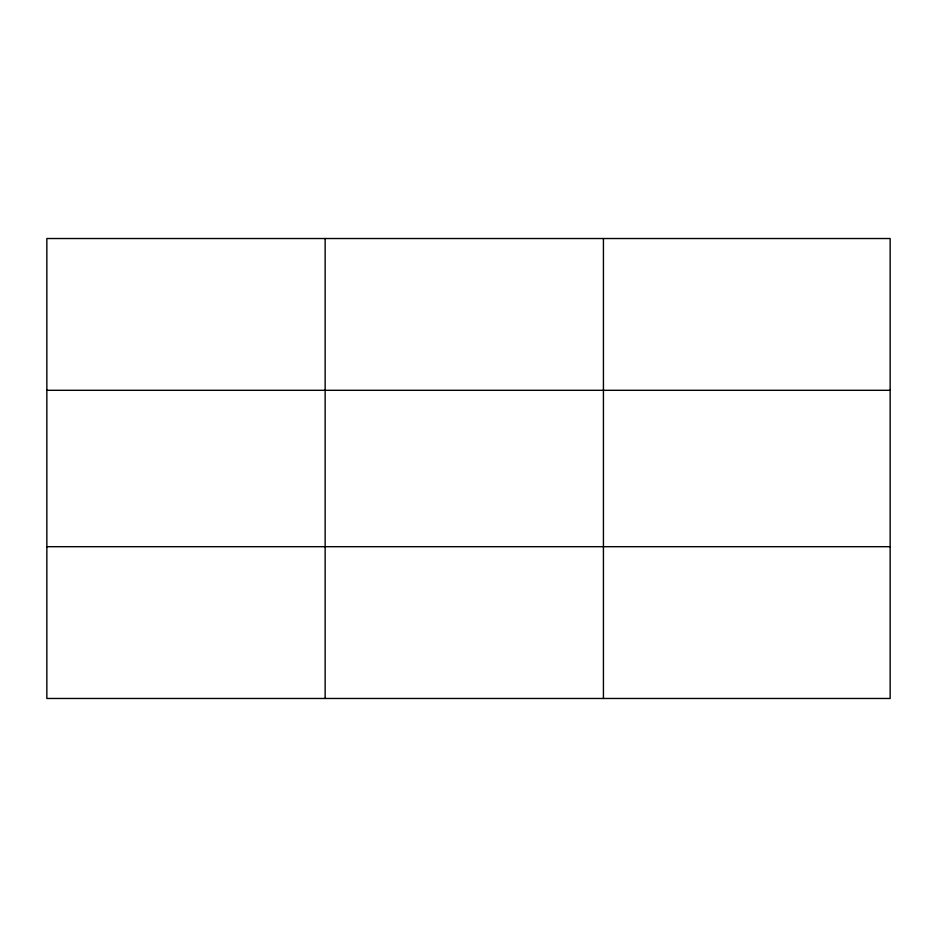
<?xml version="1.0" encoding="UTF-8"?>
<svg xmlns="http://www.w3.org/2000/svg" width="937" height="937" viewBox="0 0 937 937"><rect width="100%" height="100%" fill="white"/><g stroke="black" fill="none" stroke-linecap="round" stroke-linejoin="round"><path stroke-width="1.41" d="M325.139 238.525L325.139 698.475M603.428 238.525L603.428 698.475M890.15 390.307L890.15 238.525L46.85 238.525L46.85 698.475L890.15 698.475L890.15 390.307L46.85 390.307M46.85 546.693L890.15 546.693"/></g></svg>
